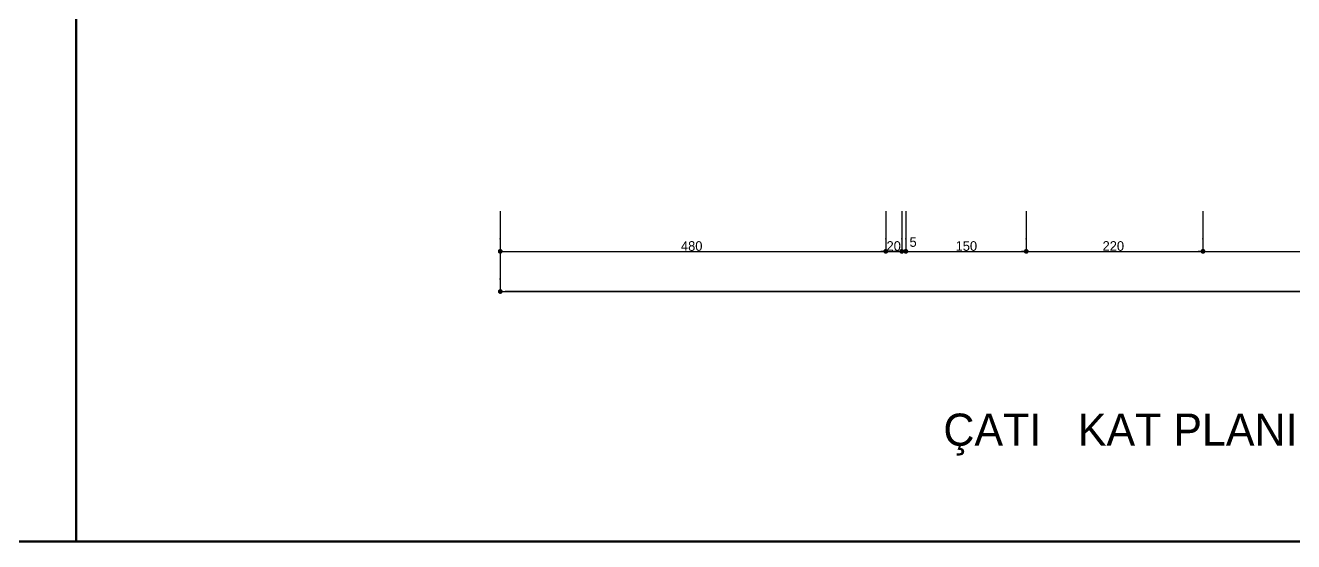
# Model space of a CAD drawing. Header units: millimetres. Extents: x 9537.41 to 9541.95, y -1431.78 to -1431.38.
# Drawn here: x 9539.3113 to 9539.6272, y -1431.747 to -1431.6184 of the extents above; entities that cross this region are included whole.
import ezdxf

# ---------------------------------------------------------------- set-up
doc = ezdxf.new("R2010")
doc.units = ezdxf.units.MM
for name, color, linetype, lineweight in [('duvar', 214, 'Continuous', 50), ('yazı', 161, 'Continuous', 35), ('ölçü', 4, 'Continuous', 25)]:
    doc.layers.add(name, color=color, linetype=linetype, lineweight=lineweight)

msp = doc.modelspace()

# ---------------------------------------------------------------- linework, layer by layer
at = {"color": 0, "linetype": 'ByBlock', "lineweight": -2}
for p, q in [((9539.43019, -1431.67469), (9539.43079, -1431.67469)), ((9539.52499, -1431.67469), (9539.52439, -1431.67469)), ((9539.52619, -1431.67469), (9539.52679, -1431.67469)), ((9539.52899, -1431.67469), (9539.52839, -1431.67469)), ((9539.52899, -1431.67469), (9539.52839, -1431.67469)), ((9539.53119, -1431.67469), (9539.53179, -1431.67469)), ((9539.53119, -1431.67469), (9539.53179, -1431.67469)), ((9539.55999, -1431.67469), (9539.55939, -1431.67469)), ((9539.56119, -1431.67469), (9539.56179, -1431.67469)), ((9539.60399, -1431.67469), (9539.60339, -1431.67469)), ((9539.60519, -1431.67469), (9539.60579, -1431.67469)), ((9539.43019, -1431.68469), (9539.43079, -1431.68469))]:
    msp.add_line(p, q, dxfattribs=at)
at = {"color": 0, "linetype": 'ByBlock', "const_width": 0.0006}
for points in [[(9539.42989, -1431.67469, 1), (9539.42929, -1431.67469, 1)], [(9539.52529, -1431.67469, 1), (9539.52589, -1431.67469, 1)], [(9539.52589, -1431.67469, 1), (9539.52529, -1431.67469, 1)], [(9539.52929, -1431.67469, 1), (9539.52989, -1431.67469, 1)], [(9539.52929, -1431.67469, 1), (9539.52989, -1431.67469, 1)], [(9539.53089, -1431.67469, 1), (9539.53029, -1431.67469, 1)], [(9539.53089, -1431.67469, 1), (9539.53029, -1431.67469, 1)], [(9539.56029, -1431.67469, 1), (9539.56089, -1431.67469, 1)], [(9539.56089, -1431.67469, 1), (9539.56029, -1431.67469, 1)], [(9539.60429, -1431.67469, 1), (9539.60489, -1431.67469, 1)], [(9539.60489, -1431.67469, 1), (9539.60429, -1431.67469, 1)], [(9539.42989, -1431.68469, 1), (9539.42929, -1431.68469, 1)]]:
    msp.add_lwpolyline(points, format="xyb", close=True, dxfattribs=at)
at = {"layer": 'duvar'}
for p, q in [((9539.32395, -1431.747), (9539.32395, -1431.37613)), ((9539.32395, -1431.37613), (9539.32395, -1431.747)), ((9539.32395, -1431.747), (9538.6875, -1431.747)), ((9539.96039, -1431.747), (9539.32395, -1431.747))]:
    msp.add_line(p, q, dxfattribs=at)
at = {"layer": 'ölçü'}
for p, q in [((9539.42959, -1431.66469), (9539.42959, -1431.68469)), ((9539.52559, -1431.66469), (9539.52559, -1431.67469)), ((9539.52959, -1431.66469), (9539.52959, -1431.67469)), ((9539.53059, -1431.66469), (9539.53059, -1431.67469)), ((9539.56059, -1431.66469), (9539.56059, -1431.67469)), ((9539.60459, -1431.66469), (9539.60459, -1431.67469)), ((9539.42959, -1431.67169), (9539.42959, -1431.67149)), ((9539.52559, -1431.67169), (9539.52559, -1431.67149)), ((9539.52559, -1431.67169), (9539.52559, -1431.67149)), ((9539.52959, -1431.67169), (9539.52959, -1431.67149)), ((9539.52959, -1431.67169), (9539.52959, -1431.67149)), ((9539.53059, -1431.67169), (9539.53059, -1431.67149)), ((9539.53059, -1431.67169), (9539.53059, -1431.67149)), ((9539.56059, -1431.67169), (9539.56059, -1431.67149)), ((9539.56059, -1431.67169), (9539.56059, -1431.67149)), ((9539.60459, -1431.67169), (9539.60459, -1431.67149)), ((9539.60459, -1431.67169), (9539.60459, -1431.67149)), ((9539.42959, -1431.67469), (9539.85359, -1431.67469)), ((9539.43079, -1431.67469), (9539.52439, -1431.67469)), ((9539.52679, -1431.67469), (9539.52839, -1431.67469)), ((9539.52839, -1431.67469), (9539.52719, -1431.67469)), ((9539.52959, -1431.67469), (9539.53059, -1431.67469)), ((9539.53179, -1431.67469), (9539.55939, -1431.67469)), ((9539.53179, -1431.67469), (9539.53299, -1431.67469)), ((9539.56179, -1431.67469), (9539.60339, -1431.67469)), ((9539.60579, -1431.67469), (9539.67739, -1431.67469)), ((9539.42959, -1431.68169), (9539.42959, -1431.68149)), ((9539.42959, -1431.68469), (9539.85359, -1431.68469)), ((9539.85239, -1431.68469), (9539.43079, -1431.68469))]:
    msp.add_line(p, q, dxfattribs=at)

# ---------------------------------------------------------------- texts
at = {"layer": 'yazı'}
for s, p in [('ÇATI ', (9539.53995, -1431.72311)), (' KAT PLANI', (9539.57046, -1431.72311))]:
    msp.add_text(s, height=0.008, dxfattribs=at).set_placement(p)
at = {"layer": 'ölçü'}
for s, p in [('480', (9539.47459, -1431.67456)), ('20', (9539.52579, -1431.67456)), ('5', (9539.53151, -1431.67356)), ('150', (9539.54299, -1431.67456)), ('220', (9539.57959, -1431.67456))]:
    msp.add_text(s, height=0.0024, dxfattribs=at).set_placement(p)

doc.saveas('drawing.dxf')
